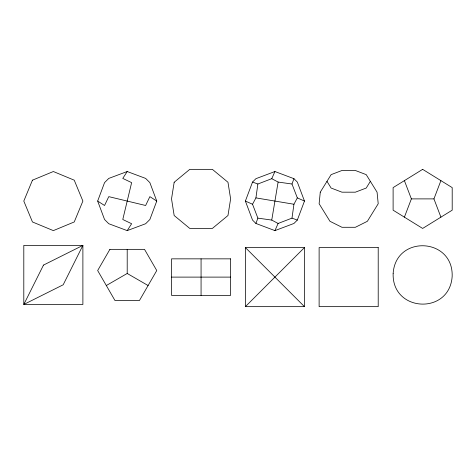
<?xml version="1.0" encoding="UTF-8"?>
<svg xmlns="http://www.w3.org/2000/svg" width="476" height="476" viewBox="0 0 476 476"><rect width="100%" height="100%" fill="white"/><g stroke="black" fill="none" stroke-linecap="round" stroke-linejoin="round"><path stroke-width="0.71" d="M255.921 223.464L257.873 218.127L252.536 204.246L255.921 197.891L257.873 184.01L271.754 178.678L274.932 171.527L293.942 178.678L297.321 182.058L304.473 201.068L297.321 220.079L293.942 223.464L274.932 230.616L255.921 223.464L252.536 220.079L245.384 201.068L252.536 182.058L255.921 178.678L274.932 171.527M274.932 230.616L278.109 223.464L291.99 218.127L293.942 204.246L297.321 197.891L291.99 184.01L293.942 178.678M278.109 223.464L271.754 220.079L278.109 182.058L271.754 178.678M97.663 201.068L104.547 182.635L108.772 178.411L127.205 171.527L145.638 178.411L149.869 182.635L156.753 201.068L149.869 219.501L145.638 223.732L127.205 230.616L108.772 223.732L104.547 219.501L97.663 201.068L104.547 205.495L108.772 196.642L145.638 205.495L149.869 196.642L156.753 201.068M404.398 217.151L411.371 198.891L404.398 180.63M440.913 217.151L433.939 198.891L440.913 180.63M370.364 181.338L366.222 188.044L355.37 192.185L341.964 192.185L331.118 188.044L326.97 181.338M127.205 171.527L122.778 178.411L131.632 182.635L122.778 219.501L131.632 223.732L127.205 230.616M245.384 306.651L304.473 247.562L245.384 247.562L245.384 306.651L304.473 306.651L304.473 247.562M106.315 285.529L127.205 273.468L127.205 249.347M411.371 198.891L433.939 198.891M171.527 277.109L230.616 277.109M278.109 182.058L291.99 184.01M257.873 218.127L271.754 220.079M255.921 197.891L293.942 204.246M252.536 182.058L257.873 184.01M291.99 218.127L297.321 220.079M297.321 197.891L304.473 201.068M245.384 201.068L252.536 204.246M127.205 273.468L148.095 285.529M245.384 247.562L304.473 306.651M201.068 258.849L201.068 295.37M393.146 273.48C391.843 312.357 449.653 315.195 452.164 276.383C453.467 237.506 395.657 234.662 393.146 273.48M320.271 192.185L319.122 203.746L329.969 221.292L341.964 227.29L355.37 227.29L367.365 221.292L378.212 203.746L377.069 192.185L366.222 174.638L355.37 170.491L341.964 170.491L331.118 174.638L320.271 192.185M174.168 182.266L171.527 198.891L174.168 215.521L189.781 228.438L212.355 228.438L227.974 215.521L230.616 198.891L227.974 182.266L212.355 169.349L189.781 169.349L174.168 182.266M32.451 180.178L23.8 201.068L32.451 221.959L53.348 230.616L74.238 221.959L82.889 201.068L74.238 180.178L53.348 171.527L32.451 180.178M43.494 265.084L23.8 304.473L82.889 304.473L82.889 245.384L23.8 245.384L23.8 304.473L63.195 284.779L82.889 245.384L43.494 265.084M109.902 249.347L97.663 270.541L114.972 300.517L139.444 300.517L156.753 270.541L144.514 249.347L109.902 249.347M422.652 169.349L393.111 187.609L393.111 210.178L422.652 228.438L452.2 210.178L452.2 187.609L422.652 169.349M378.212 247.562L319.122 247.562L319.122 306.651L378.212 306.651L378.212 247.562M230.616 258.849L171.527 258.849L171.527 295.37L230.616 295.37L230.616 258.849"/></g></svg>
